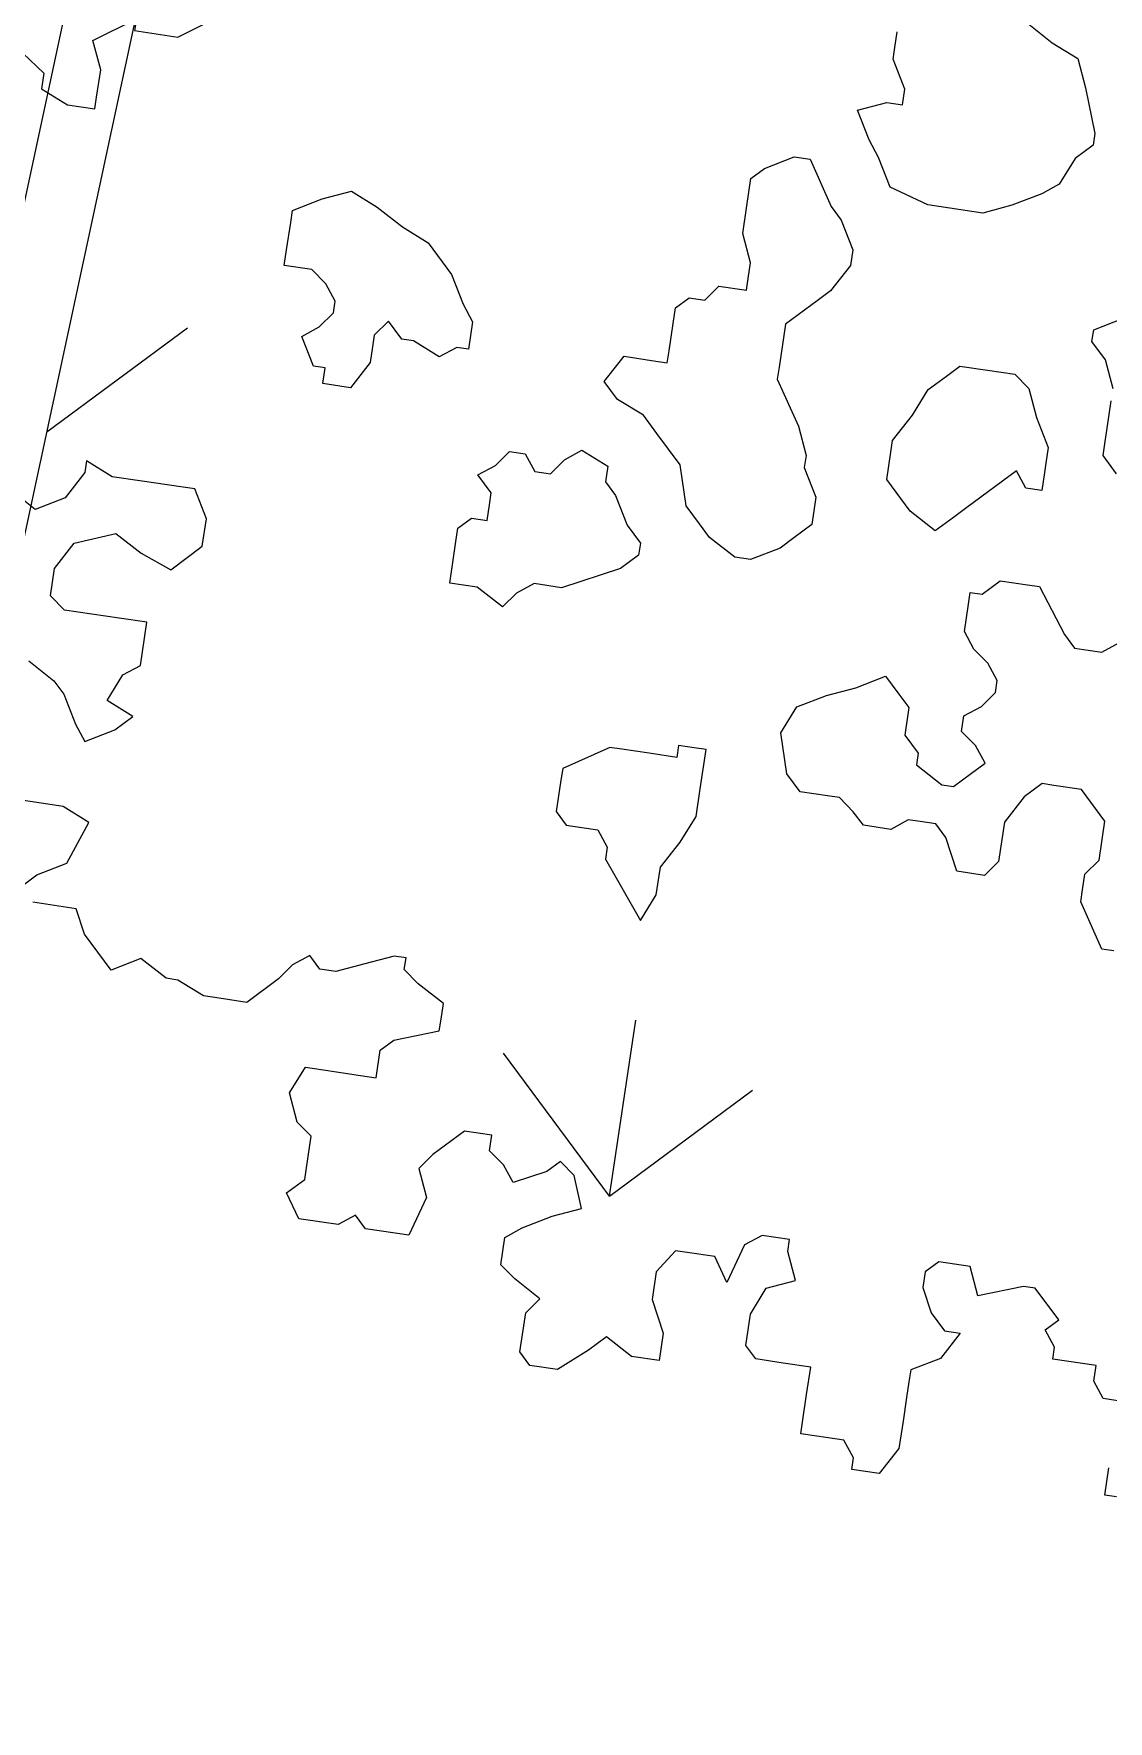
# Model space of a CAD drawing. Header units: millimetres. Extents: x 338 to 506, y 179 to 335.
# Drawn here: x 346.733 to 349.033, y 227.594 to 231.208 of the extents above; entities that cross this region are included whole.
import ezdxf

# ---------------------------------------------------------------- set-up
doc = ezdxf.new("R2010")
doc.units = ezdxf.units.MM
for name, color, linetype in [('ANDEN', 251, 'Continuous'), ('ARBOL-TOP', 3, 'Continuous'), ('MUROS', 32, 'Continuous')]:
    doc.layers.add(name, color=color, linetype=linetype)

# ---------------------------------------------------------------- blocks, each defined once
blk = doc.blocks.new('*X894')
at = {"color": 0}
for p, q in [((41.2679, 145.6537), (41.5328, 145.3888)), ((39.8265, 144.2213), (40.0959, 144.4907)), ((39.8265, 144.2213), (40.0959, 143.9519)), ((39.8265, 144.2213), (40.2075, 144.2213))]:
    blk.add_line(p, q, dxfattribs=at)
blk = doc.blocks.new('ARBOLITO')
at = {"linetype": 'ByBlock'}
for points in [[(462.4998, 68.25713), (462.49357, 68.25713), (462.49357, 68.27167)], [(462.4998, 68.307), (462.48526, 68.307), (462.47902, 68.31531), (462.47902, 68.32362), (462.45617, 68.32362), (462.45617, 68.32985), (462.44993, 68.33816), (462.45617, 68.3444), (462.44162, 68.35894), (462.43539, 68.35894), (462.41253, 68.35063), (462.4063, 68.36518), (462.38967, 68.36518), (462.38344, 68.35894), (462.38344, 68.35063), (462.38967, 68.33816), (462.39798, 68.32985), (462.4063, 68.32985), (462.39798, 68.31531), (462.38344, 68.307), (462.38344, 68.30076), (462.38344, 68.29245), (462.38344, 68.27998), (462.38344, 68.26544), (462.37513, 68.25089), (462.36058, 68.25089), (462.36058, 68.25713), (462.35435, 68.26544), (462.34604, 68.26544), (462.33149, 68.26544), (462.33149, 68.27167), (462.33149, 68.28622), (462.33149, 68.30076), (462.31695, 68.30076), (462.3024, 68.30076), (462.29617, 68.307), (462.29617, 68.31531), (462.29617, 68.32362), (462.3024, 68.33816), (462.31695, 68.3444), (462.31071, 68.35894), (462.31071, 68.36518), (462.29617, 68.36518), (462.28786, 68.35894), (462.28162, 68.33816), (462.27331, 68.35063), (462.25877, 68.35063), (462.25253, 68.35063), (462.24422, 68.33816), (462.24422, 68.32362), (462.25253, 68.307), (462.25253, 68.29245), (462.23799, 68.29245), (462.22344, 68.30076), (462.21513, 68.29245), (462.20058, 68.27998), (462.18604, 68.27998), (462.17981, 68.28622), (462.17981, 68.307), (462.18604, 68.31531), (462.17149, 68.32362), (462.16318, 68.32985), (462.16318, 68.3444), (462.17149, 68.35063), (462.18604, 68.35894), (462.20058, 68.36518), (462.19435, 68.3818), (462.18604, 68.38803), (462.17981, 68.3818), (462.16318, 68.37349), (462.15695, 68.3818), (462.14864, 68.38803), (462.14864, 68.39635), (462.13409, 68.39635), (462.11955, 68.3818), (462.11331, 68.37349), (462.11955, 68.35894), (462.11331, 68.33816), (462.09046, 68.33816), (462.08422, 68.3444), (462.07591, 68.33816), (462.05513, 68.33816), (462.04682, 68.35063), (462.05513, 68.35894), (462.05513, 68.36518), (462.05513, 68.3818), (462.04682, 68.38803), (462.04059, 68.40258), (462.04682, 68.41712), (462.05513, 68.41712), (462.07591, 68.41712), (462.08422, 68.41712), (462.08422, 68.43167), (462.09046, 68.4379), (462.11331, 68.44621), (462.11331, 68.45245), (462.11331, 68.46076), (462.09877, 68.46907), (462.09046, 68.47531), (462.09046, 68.48154), (462.08422, 68.48154), (462.06968, 68.47531), (462.05513, 68.46907), (462.04682, 68.46907), (462.04059, 68.47531), (462.03228, 68.46907), (462.02604, 68.46076), (462.0115, 68.44621), (461.99695, 68.44621), (461.98864, 68.44621), (461.97409, 68.45245), (461.96786, 68.45245), (461.95332, 68.46076), (461.93877, 68.45245), (461.92215, 68.46907), (461.91591, 68.48154), (461.89306, 68.48154)], [(461.88682, 68.48985), (461.89306, 68.49608), (461.9076, 68.5044), (461.91591, 68.52725), (461.90137, 68.53349), (461.87228, 68.53349)], [(461.87228, 68.60621), (461.88682, 68.5979), (461.89306, 68.59167), (461.90137, 68.57712), (461.9076, 68.56881), (461.92215, 68.57712), (461.93046, 68.58543), (461.91591, 68.59167), (461.92215, 68.60621), (461.93046, 68.61245), (461.93046, 68.62699), (461.93046, 68.6353), (461.91591, 68.6353), (461.88682, 68.6353), (461.87851, 68.64154), (461.87851, 68.65608), (461.88682, 68.67063), (461.9076, 68.67894), (461.92215, 68.67063), (461.93877, 68.66439), (461.95332, 68.67894), (461.95332, 68.69348), (461.945, 68.70803), (461.93877, 68.70803), (461.91591, 68.70803), (461.90137, 68.70803), (461.88682, 68.71426), (461.88682, 68.70803), (461.87851, 68.69348), (461.86397, 68.68517), (461.84942, 68.69348)], [(461.8141, 68.92621), (461.83488, 68.91166), (461.83488, 68.90335), (461.84942, 68.89712), (461.86397, 68.89712), (461.86397, 68.90335), (461.86397, 68.9179), (461.85773, 68.93244), (461.87851, 68.94699), (461.87851, 68.94075), (461.90137, 68.94075), (461.92215, 68.9553), (461.91591, 68.96153), (461.91591, 68.97608), (461.91591, 68.97608)], [(462.4998, 68.25713), (462.49357, 68.25713), (462.49357, 68.27167)], [(462.4998, 68.307), (462.48526, 68.307), (462.47902, 68.31531), (462.47902, 68.32362), (462.45617, 68.32362), (462.45617, 68.32985), (462.44993, 68.33816), (462.45617, 68.3444), (462.44162, 68.35894), (462.43539, 68.35894), (462.41253, 68.35063), (462.4063, 68.36518), (462.38967, 68.36518), (462.38344, 68.35894), (462.38344, 68.35063), (462.38967, 68.33816), (462.39798, 68.32985), (462.4063, 68.32985), (462.39798, 68.31531), (462.38344, 68.307), (462.38344, 68.30076), (462.38344, 68.29245), (462.38344, 68.27998), (462.38344, 68.26544), (462.37513, 68.25089), (462.36058, 68.25089), (462.36058, 68.25713), (462.35435, 68.26544), (462.34604, 68.26544), (462.33149, 68.26544), (462.33149, 68.27167), (462.33149, 68.28622), (462.33149, 68.30076), (462.31695, 68.30076), (462.3024, 68.30076), (462.29617, 68.307), (462.29617, 68.31531), (462.29617, 68.32362), (462.3024, 68.33816), (462.31695, 68.3444), (462.31071, 68.35894), (462.31071, 68.36518), (462.29617, 68.36518), (462.28786, 68.35894), (462.28162, 68.33816), (462.27331, 68.35063), (462.25877, 68.35063), (462.25253, 68.35063), (462.24422, 68.33816), (462.24422, 68.32362), (462.25253, 68.307), (462.25253, 68.29245), (462.23799, 68.29245), (462.22344, 68.30076), (462.21513, 68.29245), (462.20058, 68.27998), (462.18604, 68.27998), (462.17981, 68.28622), (462.17981, 68.307), (462.18604, 68.31531), (462.17149, 68.32362), (462.16318, 68.32985), (462.16318, 68.3444), (462.17149, 68.35063), (462.18604, 68.35894), (462.20058, 68.36518), (462.19435, 68.3818), (462.18604, 68.38803), (462.17981, 68.3818), (462.16318, 68.37349), (462.15695, 68.3818), (462.14864, 68.38803), (462.14864, 68.39635), (462.13409, 68.39635), (462.11955, 68.3818), (462.11331, 68.37349), (462.11955, 68.35894), (462.11331, 68.33816), (462.09046, 68.33816), (462.08422, 68.3444), (462.07591, 68.33816), (462.05513, 68.33816), (462.04682, 68.35063), (462.05513, 68.35894), (462.05513, 68.36518), (462.05513, 68.3818), (462.04682, 68.38803), (462.04059, 68.40258), (462.04682, 68.41712), (462.05513, 68.41712), (462.07591, 68.41712), (462.08422, 68.41712), (462.08422, 68.43167), (462.09046, 68.4379), (462.11331, 68.44621), (462.11331, 68.45245), (462.11331, 68.46076), (462.09877, 68.46907), (462.09046, 68.47531), (462.09046, 68.48154), (462.08422, 68.48154), (462.06968, 68.47531), (462.05513, 68.46907), (462.04682, 68.46907), (462.04059, 68.47531), (462.03228, 68.46907), (462.02604, 68.46076), (462.0115, 68.44621), (461.99695, 68.44621), (461.98864, 68.44621), (461.97409, 68.45245), (461.96786, 68.45245), (461.95332, 68.46076), (461.93877, 68.45245), (461.92215, 68.46907), (461.91591, 68.48154), (461.89306, 68.48154)], [(461.88682, 68.48985), (461.89306, 68.49608), (461.9076, 68.5044), (461.91591, 68.52725), (461.90137, 68.53349), (461.87228, 68.53349)], [(461.87228, 68.60621), (461.88682, 68.5979), (461.89306, 68.59167), (461.90137, 68.57712), (461.9076, 68.56881), (461.92215, 68.57712), (461.93046, 68.58543), (461.91591, 68.59167), (461.92215, 68.60621), (461.93046, 68.61245), (461.93046, 68.62699), (461.93046, 68.6353), (461.91591, 68.6353), (461.88682, 68.6353), (461.87851, 68.64154), (461.87851, 68.65608), (461.88682, 68.67063), (461.9076, 68.67894), (461.92215, 68.67063), (461.93877, 68.66439), (461.95332, 68.67894), (461.95332, 68.69348), (461.945, 68.70803), (461.93877, 68.70803), (461.91591, 68.70803), (461.90137, 68.70803), (461.88682, 68.71426), (461.88682, 68.70803), (461.87851, 68.69348), (461.86397, 68.68517), (461.84942, 68.69348)], [(461.8141, 68.92621), (461.83488, 68.91166), (461.83488, 68.90335), (461.84942, 68.89712), (461.86397, 68.89712), (461.86397, 68.90335), (461.86397, 68.9179), (461.85773, 68.93244), (461.87851, 68.94699), (461.87851, 68.94075), (461.90137, 68.94075), (461.92215, 68.9553), (461.91591, 68.96153), (461.91591, 68.97608)], [(462.27331, 68.93244), (462.26708, 68.94075), (462.25877, 68.9553), (462.27331, 68.96153), (462.28162, 68.96153), (462.28162, 68.96984), (462.27331, 68.98439), (462.27331, 68.99062), (462.27331, 68.99893)], [(462.3398, 69.01348), (462.35435, 69.00517), (462.36889, 68.99893), (462.37513, 68.98439), (462.38344, 68.96153), (462.38344, 68.9553), (462.37513, 68.94699), (462.36889, 68.93244), (462.36058, 68.92621), (462.34604, 68.9179), (462.33149, 68.91166), (462.3024, 68.91166), (462.28162, 68.9179), (462.27331, 68.93244), (462.27331, 68.93244)], [(462.27331, 68.93244), (462.26708, 68.94075), (462.25877, 68.9553), (462.27331, 68.96153), (462.28162, 68.96153), (462.28162, 68.96984), (462.27331, 68.98439), (462.27331, 68.99062), (462.27331, 68.99893)], [(462.3398, 69.01348), (462.35435, 69.00517), (462.36889, 68.99893), (462.37513, 68.98439), (462.38344, 68.96153), (462.38344, 68.9553), (462.37513, 68.94699), (462.36889, 68.93244), (462.36058, 68.92621), (462.34604, 68.9179), (462.33149, 68.91166), (462.3024, 68.91166), (462.28162, 68.9179), (462.27331, 68.93244)], [(462.22968, 68.71426), (462.21513, 68.72257), (462.2089, 68.72881), (462.20058, 68.73712), (462.19435, 68.7579), (462.17981, 68.77244), (462.17149, 68.78076), (462.15695, 68.78699), (462.14864, 68.7953), (462.15695, 68.80985), (462.17149, 68.80985), (462.17981, 68.80985), (462.17981, 68.81608), (462.17981, 68.83062), (462.17981, 68.83894), (462.18604, 68.84517), (462.19435, 68.84517), (462.20058, 68.85348), (462.21513, 68.85348), (462.21513, 68.85972), (462.21513, 68.86803), (462.2089, 68.88257), (462.2089, 68.89712), (462.2089, 68.91166), (462.21513, 68.9179), (462.22968, 68.92621), (462.23799, 68.92621), (462.25253, 68.90335), (462.25877, 68.89712), (462.26708, 68.88257), (462.26708, 68.87426), (462.25877, 68.85972), (462.25253, 68.85348), (462.23799, 68.83894), (462.23799, 68.81608), (462.23799, 68.80985), (462.25253, 68.78699), (462.25877, 68.77244), (462.25877, 68.76621), (462.26708, 68.75167), (462.26708, 68.73712), (462.25877, 68.72881), (462.25253, 68.72257), (462.23799, 68.71426), (462.22968, 68.71426), (462.22968, 68.71426)], [(462.22968, 68.71426), (462.21513, 68.72257), (462.2089, 68.72881), (462.20058, 68.73712), (462.19435, 68.7579), (462.17981, 68.77244), (462.17149, 68.78076), (462.15695, 68.78699), (462.14864, 68.7953), (462.15695, 68.80985), (462.17149, 68.80985), (462.17981, 68.80985), (462.17981, 68.81608), (462.17981, 68.83062), (462.17981, 68.83894), (462.18604, 68.84517), (462.19435, 68.84517), (462.20058, 68.85348), (462.21513, 68.85348), (462.21513, 68.85972), (462.21513, 68.86803), (462.2089, 68.88257), (462.2089, 68.89712), (462.2089, 68.91166), (462.21513, 68.9179), (462.22968, 68.92621), (462.23799, 68.92621), (462.25253, 68.90335), (462.25877, 68.89712), (462.26708, 68.88257), (462.26708, 68.87426), (462.25877, 68.85972), (462.25253, 68.85348), (462.23799, 68.83894), (462.23799, 68.81608), (462.23799, 68.80985), (462.25253, 68.78699), (462.25877, 68.77244), (462.25877, 68.76621), (462.26708, 68.75167), (462.26708, 68.73712), (462.25877, 68.72881), (462.25253, 68.72257), (462.23799, 68.71426), (462.22968, 68.71426)], [(462.00318, 68.78076), (461.99695, 68.78076), (461.98864, 68.7953), (461.99695, 68.80153), (462.00318, 68.80985), (462.00318, 68.81608), (461.99695, 68.82439), (461.98864, 68.83062), (461.97409, 68.83062), (461.97409, 68.83894), (461.97409, 68.85348), (461.97409, 68.85972), (461.98864, 68.86803), (462.00318, 68.87426), (462.01773, 68.86803), (462.03228, 68.85972), (462.04682, 68.85348), (462.06137, 68.83894), (462.06968, 68.82439), (462.07591, 68.81608), (462.07591, 68.80153), (462.06968, 68.80153), (462.06137, 68.7953), (462.04682, 68.80153), (462.04059, 68.80153), (462.03228, 68.80985), (462.02604, 68.80153), (462.02604, 68.7953), (462.02604, 68.78699), (462.01773, 68.77244), (462.00318, 68.77244), (462.00318, 68.78076), (462.00318, 68.78076)], [(462.00318, 68.78076), (461.99695, 68.78076), (461.98864, 68.7953), (461.99695, 68.80153), (462.00318, 68.80985), (462.00318, 68.81608), (461.99695, 68.82439), (461.98864, 68.83062), (461.97409, 68.83062), (461.97409, 68.83894), (461.97409, 68.85348), (461.97409, 68.85972), (461.98864, 68.86803), (462.00318, 68.87426), (462.01773, 68.86803), (462.03228, 68.85972), (462.04682, 68.85348), (462.06137, 68.83894), (462.06968, 68.82439), (462.07591, 68.81608), (462.07591, 68.80153), (462.06968, 68.80153), (462.06137, 68.7953), (462.04682, 68.80153), (462.04059, 68.80153), (462.03228, 68.80985), (462.02604, 68.80153), (462.02604, 68.7953), (462.02604, 68.78699), (462.01773, 68.77244), (462.00318, 68.77244), (462.00318, 68.78076)], [(462.26708, 68.62699), (462.27331, 68.64154), (462.28786, 68.64985), (462.3024, 68.65608), (462.31695, 68.66439), (462.32526, 68.65608), (462.33149, 68.64985), (462.33149, 68.6353), (462.3398, 68.62699), (462.3398, 68.62076), (462.35435, 68.61245), (462.36058, 68.61245), (462.36889, 68.62076), (462.37513, 68.62699), (462.36889, 68.6353), (462.36058, 68.64154), (462.36058, 68.64985), (462.36889, 68.65608), (462.37513, 68.66439), (462.37513, 68.67063), (462.36889, 68.67894), (462.36058, 68.68517), (462.35435, 68.69348), (462.35435, 68.70803), (462.35435, 68.71426), (462.36058, 68.71426), (462.36889, 68.72257), (462.38344, 68.72257), (462.38967, 68.72257), (462.4063, 68.69972), (462.41253, 68.69348), (462.42708, 68.69348), (462.43539, 68.69972)], [(462.42084, 68.78699), (462.41253, 68.7953), (462.41253, 68.80153), (462.41253, 68.80985), (462.41253, 68.82439)], [(462.41253, 68.83062), (462.4063, 68.84517), (462.39798, 68.85348), (462.39798, 68.85972), (462.41253, 68.86803)], [(462.45617, 68.53972), (462.44993, 68.53972), (462.43539, 68.56258), (462.43539, 68.56881), (462.43539, 68.57712), (462.44162, 68.58543), (462.44162, 68.60621), (462.42708, 68.62076), (462.41253, 68.62076), (462.4063, 68.62076), (462.39798, 68.61245), (462.38967, 68.5979), (462.38967, 68.57712), (462.38344, 68.56881), (462.36889, 68.56881), (462.36058, 68.58543), (462.35435, 68.59167), (462.34604, 68.59167), (462.3398, 68.59167), (462.33149, 68.58543), (462.31695, 68.58543), (462.31071, 68.59167), (462.3024, 68.5979), (462.29617, 68.5979), (462.28162, 68.5979), (462.27331, 68.60621), (462.26708, 68.62699), (462.26708, 68.62699)], [(462.26708, 68.62699), (462.27331, 68.64154), (462.28786, 68.64985), (462.3024, 68.65608), (462.31695, 68.66439), (462.32526, 68.65608), (462.33149, 68.64985), (462.33149, 68.6353), (462.3398, 68.62699), (462.3398, 68.62076), (462.35435, 68.61245), (462.36058, 68.61245), (462.36889, 68.62076), (462.37513, 68.62699), (462.36889, 68.6353), (462.36058, 68.64154), (462.36058, 68.64985), (462.36889, 68.65608), (462.37513, 68.66439), (462.37513, 68.67063), (462.36889, 68.67894), (462.36058, 68.68517), (462.35435, 68.69348), (462.35435, 68.70803), (462.35435, 68.71426), (462.36058, 68.71426), (462.36889, 68.72257), (462.38344, 68.72257), (462.38967, 68.72257), (462.4063, 68.69972), (462.41253, 68.69348), (462.42708, 68.69348), (462.43539, 68.69972)], [(462.42084, 68.78699), (462.41253, 68.7953), (462.41253, 68.80153), (462.41253, 68.80985), (462.41253, 68.82439)], [(462.41253, 68.83062), (462.4063, 68.84517), (462.39798, 68.85348), (462.39798, 68.85972), (462.41253, 68.86803)], [(462.45617, 68.53972), (462.44993, 68.53972), (462.43539, 68.56258), (462.43539, 68.56881), (462.43539, 68.57712), (462.44162, 68.58543), (462.44162, 68.60621), (462.42708, 68.62076), (462.41253, 68.62076), (462.4063, 68.62076), (462.39798, 68.61245), (462.38967, 68.5979), (462.38967, 68.57712), (462.38344, 68.56881), (462.36889, 68.56881), (462.36058, 68.58543), (462.35435, 68.59167), (462.34604, 68.59167), (462.3398, 68.59167), (462.33149, 68.58543), (462.31695, 68.58543), (462.31071, 68.59167), (462.3024, 68.5979), (462.29617, 68.5979), (462.28162, 68.5979), (462.27331, 68.60621), (462.26708, 68.62699)], [(462.34604, 68.7579), (462.3398, 68.75167), (462.33149, 68.74335), (462.31695, 68.75167), (462.3024, 68.76621), (462.3024, 68.78076), (462.3024, 68.78699), (462.31071, 68.80153), (462.31695, 68.81608), (462.32526, 68.82439), (462.33149, 68.83062), (462.34604, 68.83062), (462.36058, 68.83062), (462.36889, 68.82439), (462.37513, 68.80985), (462.38344, 68.7953), (462.38344, 68.78699), (462.38344, 68.78076), (462.38344, 68.77244), (462.37513, 68.77244), (462.36889, 68.78076), (462.34604, 68.7579), (462.34604, 68.7579)], [(462.34604, 68.7579), (462.3398, 68.75167), (462.33149, 68.74335), (462.31695, 68.75167), (462.3024, 68.76621), (462.3024, 68.78076), (462.3024, 68.78699), (462.31071, 68.80153), (462.31695, 68.81608), (462.32526, 68.82439), (462.33149, 68.83062), (462.34604, 68.83062), (462.36058, 68.83062), (462.36889, 68.82439), (462.37513, 68.80985), (462.38344, 68.7953), (462.38344, 68.78699), (462.38344, 68.78076), (462.38344, 68.77244), (462.37513, 68.77244), (462.36889, 68.78076), (462.34604, 68.7579)], [(462.1424, 68.68517), (462.12786, 68.68517), (462.11955, 68.67894), (462.11331, 68.67063), (462.09877, 68.67894), (462.08422, 68.67894), (462.08422, 68.69348), (462.08422, 68.69972), (462.08422, 68.70803), (462.09046, 68.71426), (462.09877, 68.71426), (462.09877, 68.72257), (462.09877, 68.72881), (462.09046, 68.73712), (462.09877, 68.74335), (462.105, 68.75167), (462.11331, 68.75167), (462.11955, 68.74335), (462.12786, 68.74335), (462.13409, 68.75167), (462.1424, 68.7579), (462.15695, 68.75167), (462.15695, 68.74335), (462.16318, 68.73712), (462.17149, 68.72257), (462.17981, 68.71426), (462.17981, 68.70803), (462.17149, 68.69972), (462.1424, 68.68517), (462.1424, 68.68517)], [(462.1424, 68.68517), (462.12786, 68.68517), (462.11955, 68.67894), (462.11331, 68.67063), (462.09877, 68.67894), (462.08422, 68.67894), (462.08422, 68.69348), (462.08422, 68.69972), (462.08422, 68.70803), (462.09046, 68.71426), (462.09877, 68.71426), (462.09877, 68.72257), (462.09877, 68.72881), (462.09046, 68.73712), (462.09877, 68.74335), (462.105, 68.75167), (462.11331, 68.75167), (462.11955, 68.74335), (462.12786, 68.74335), (462.13409, 68.75167), (462.1424, 68.7579), (462.15695, 68.75167), (462.15695, 68.74335), (462.16318, 68.73712), (462.17149, 68.72257), (462.17981, 68.71426), (462.17981, 68.70803), (462.17149, 68.69972), (462.1424, 68.68517)], [(462.2089, 68.51894), (462.21513, 68.53349), (462.21513, 68.54803), (462.22344, 68.56258), (462.22968, 68.57712), (462.22968, 68.59167), (462.22968, 68.61245), (462.22344, 68.61245), (462.21513, 68.61245), (462.21513, 68.60621), (462.20058, 68.60621), (462.18604, 68.60621), (462.17981, 68.60621), (462.15695, 68.59167), (462.15695, 68.58543), (462.15695, 68.56881), (462.16318, 68.56258), (462.17149, 68.56258), (462.17981, 68.56258), (462.18604, 68.55427), (462.18604, 68.54803), (462.2089, 68.51894), (462.2089, 68.51894)], [(462.2089, 68.51894), (462.21513, 68.53349), (462.21513, 68.54803), (462.22344, 68.56258), (462.22968, 68.57712), (462.22968, 68.59167), (462.22968, 68.61245), (462.22344, 68.61245), (462.21513, 68.61245), (462.21513, 68.60621), (462.20058, 68.60621), (462.18604, 68.60621), (462.17981, 68.60621), (462.15695, 68.59167), (462.15695, 68.58543), (462.15695, 68.56881), (462.16318, 68.56258), (462.17149, 68.56258), (462.17981, 68.56258), (462.18604, 68.55427), (462.18604, 68.54803), (462.2089, 68.51894)]]:
    blk.add_lwpolyline(points, dxfattribs=at)
blk = doc.blocks.new('A$C7152A42C')
at = {"layer": 'ANDEN'}
for points in [[(24.29376, 84.11145), (24.29376, 97.40319), (25.1145, 97.40319), (25.1145, 97.50319), (25.1145, 103.71936), (25.1145, 103.71936), (25.1145, 103.71936), (25.1145, 104.23388), (25.1145, 104.23388), (25.1145, 104.23388), (25.1145, 104.33388), (25.1145, 110.55005), (25.0145, 110.55005), (24.26949, 110.55005), (24.26949, 110.55005), (24.26949, 146.88337), (54.93114, 144.93637)], [(24.44376, 84.26145), (24.44376, 97.25319), (25.2645, 97.25319), (25.2645, 97.50319), (25.2645, 103.86936), (25.2645, 103.86936), (25.2645, 104.08388), (25.2645, 104.08388), (25.2645, 104.33388), (25.2645, 110.70005), (25.0145, 110.70005), (24.41949, 110.70005), (24.41949, 146.72354), (54.78114, 144.79559)]]:
    blk.add_lwpolyline(points, dxfattribs=at)
at = {"layer": 'ANDEN', "color": 251, "linetype": 'Continuous'}
blk.add_blockref('*X894', (0, 0), dxfattribs=at)
at = {"layer": 'ARBOL-TOP', "color": 3, "linetype": 'ByBlock', "xscale": 4.090679926752369, "yscale": 4.090679926752369, "zscale": 4.090679926752369, "rotation": 270}
blk.add_blockref('ARBOLITO', (-239.86872, 2034.99151), dxfattribs=at)

msp = doc.modelspace()

# ---------------------------------------------------------------- block references
at = {"layer": 'MUROS', "color": 32, "rotation": 81.53046525965426}
msp.add_blockref('A$C7152A42C', (484.7482, 168.0844), dxfattribs=at)

doc.saveas('drawing.dxf')
